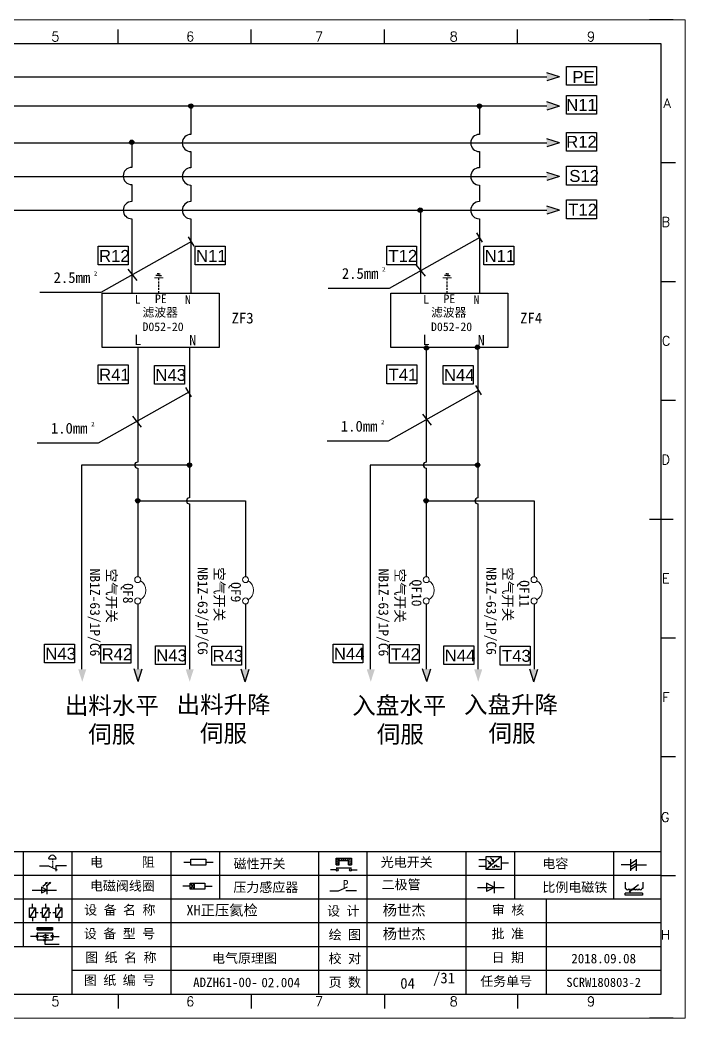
# Model space of a CAD drawing. Header units: millimetres. Extents: x 15130 to 37766, y 5931 to 11073.
# Drawn here: x 24259.1 to 24413.3, y 10415 to 10646.5 of the extents above; entities that cross this region are included whole.
import ezdxf
from ezdxf.enums import TextEntityAlignment as Align

# ---------------------------------------------------------------- set-up
doc = ezdxf.new("R2010")
doc.units = ezdxf.units.MM
doc.linetypes.add('DASHED', pattern=[0.75, 0.5, -0.25])
doc.layers.add('AE_BOR', color=1, linetype='Continuous')
doc.layers.add('MISC', color=2, linetype='Continuous')
doc.styles.get("Standard").update_dxf_attribs({"font": ''})
doc.styles.add('WD', font='romans.shx', dxfattribs={"bigfont": 'gbcbig.shx'})
doc.styles.add('样式 0', font='')
doc.styles.add('样式 8', font='arial.ttf')
doc.styles.add('汉字', font='')
doc.styles.get('Standard').set_extended_font_data('SimSun')
doc.styles.get('样式 0').set_extended_font_data('KaiTi_GB2312')
doc.styles.get('汉字').set_extended_font_data('新宋体')

# ---------------------------------------------------------------- blocks, each defined once
blk = doc.blocks.new('磁性开关')
at = {"linetype": 'ByBlock'}
h = blk.add_hatch(dxfattribs=at)
h.set_pattern_fill('ANSI31', color=256, scale=0.1, style=0)
h.paths.add_polyline_path([(-1910.88, -776.69), (-1910.88, -775.29), (-1907.69, -775.29), (-1907.69, -776.69), (-1908.31, -776.69), (-1908.31, -775.79), (-1910.25, -775.79), (-1910.25, -776.69)])
for p, q in [((-1910.88, -776.69), (-1910.88, -775.29)), ((-1910.88, -775.29), (-1907.69, -775.29)), ((-1910.88, -776.69), (-1910.25, -776.69)), ((-1910.25, -776.69), (-1910.25, -775.79)), ((-1910.25, -775.79), (-1908.31, -775.79)), ((-1908.31, -776.69), (-1908.31, -775.79)), ((-1908.31, -776.69), (-1907.69, -776.69)), ((-1907.69, -775.29), (-1907.69, -776.69)), ((-1910.91, -777.81), (-1912.09, -777.81)), ((-1910.88, -777.39), (-1907.69, -777.39)), ((-1907.66, -777.81), (-1906.48, -777.81))]:
    blk.add_line(p, q, dxfattribs=at)
for centre in [(-1910.68, -777.81), (-1907.88, -777.81)]:
    blk.add_circle(centre, 0.225, dxfattribs=at)
blk = doc.blocks.new('光电开关')
at = {"linetype": 'ByBlock'}
h = blk.add_hatch(dxfattribs=at)
h.set_pattern_fill('ANSI31', color=256, scale=0.01, style=0)
h.set_pattern_definition([(45, (0.172267, 0), (-0.0224506403, 0.0224506403), [])])
h.paths.add_polyline_path([(-1882.44, -776.34), (-1882.5, -775.91), (-1882.68, -776.07)])
h.paths.add_polyline_path([(-1882.86, -776.23), (-1882.44, -776.34), (-1882.68, -776.07)])
h.paths.add_polyline_path([(-1883.05, -776.88), (-1883.11, -776.45), (-1883.29, -776.61)])
h.paths.add_polyline_path([(-1883.47, -776.77), (-1883.05, -776.88), (-1883.29, -776.61)])
for p, q in [((-1884.01, -775.96), (-1885.56, -775.96)), ((-1880.91, -775.3), (-1884.01, -778.05)), ((-1883.75, -776.09), (-1883.05, -776.88)), ((-1883.11, -776.45), (-1883.47, -776.77)), ((-1883.05, -776.88), (-1883.47, -776.77)), ((-1883.14, -775.55), (-1882.44, -776.34)), ((-1883.05, -776.88), (-1883.11, -776.45)), ((-1882.5, -775.91), (-1882.86, -776.23)), ((-1882.44, -776.34), (-1882.86, -776.23)), ((-1882.44, -776.34), (-1882.5, -775.91)), ((-1879.37, -776.67), (-1880.91, -776.67)), ((-1884.01, -777.39), (-1885.56, -777.39)), ((-1882.78, -777.47), (-1882.23, -777.47)), ((-1882.23, -777.47), (-1882.23, -777.14)), ((-1882.23, -777.14), (-1881.78, -777.14)), ((-1881.78, -777.47), (-1881.78, -777.14)), ((-1881.23, -777.47), (-1881.78, -777.47))]:
    blk.add_line(p, q, dxfattribs=at)
blk.add_lwpolyline([(-1884.01, -775.3), (-1880.91, -775.3), (-1880.91, -778.05), (-1884.01, -778.05)], close=True, dxfattribs=at)
blk = doc.blocks.new('电磁阀线圈')
at = {"linetype": 'ByBlock'}
for p, q in [((-1854.61, -796.54), (-1856.17, -796.54)), ((-1854.61, -795.92), (-1853.75, -797.16)), ((-1853.75, -795.92), (-1854.61, -797.16)), ((-1853.75, -795.92), (-1853.75, -797.16)), ((-1851.53, -796.54), (-1849.97, -796.54))]:
    blk.add_line(p, q, dxfattribs=at)
blk.add_lwpolyline([(-1854.61, -795.92), (-1851.53, -795.92), (-1851.53, -797.16), (-1854.61, -797.16)], close=True, dxfattribs=at)
blk = doc.blocks.new('压力感应器')
at = {"linetype": 'ByBlock'}
for p, q in [((-1815.59, -777.73), (-1813.71, -776.93)), ((-1817.44, -777.73), (-1815.59, -777.73)), ((-1811.78, -777.73), (-1814.05, -777.73))]:
    blk.add_line(p, q, dxfattribs=at)
at = {"linetype": 'ByBlock', "insert": (-1814.65, -775.48), "char_height": 1.68, "width": 1.2242, "attachment_point": 1}
blk.add_mtext('{\\fNSimSun|b0|i0|c134|p49;P}', dxfattribs=at)
blk = doc.blocks.new('二极管')
at = {"linetype": 'ByBlock'}
for p, q in [((-1787.52, -776.77), (-1781.92, -776.77)), ((-1783.97, -776.77), (-1785.69, -775.9)), ((-1785.69, -775.9), (-1785.69, -777.65)), ((-1783.97, -776.77), (-1785.69, -777.65)), ((-1783.97, -777.99), (-1783.97, -775.56))]:
    blk.add_line(p, q, dxfattribs=at)
blk = doc.blocks.new('电容')
at = {"linetype": 'ByBlock'}
for p, q in [((-1756.08, -782.99), (-1756.08, -780.56)), ((-1754.86, -780.79), (-1756.08, -781.55)), ((-1754.86, -782.99), (-1754.86, -780.56)), ((-1756.08, -781.77), (-1758.13, -781.77)), ((-1754.86, -781.44), (-1756.08, -782.2)), ((-1754.86, -781.99), (-1756.08, -782.75)), ((-1754.86, -781.77), (-1752.81, -781.77))]:
    blk.add_line(p, q, dxfattribs=at)
blk = doc.blocks.new('发光二极管')
at = {"linetype": 'ByBlock'}
for p, q in [((-1755.78, -785.92), (-1754.89, -785.14)), ((-1754.89, -785.14), (-1755.2, -785.22)), ((-1755.2, -785.22), (-1755.01, -785.43)), ((-1755.08, -785.92), (-1754.18, -785.14)), ((-1754.89, -785.14), (-1755.01, -785.43)), ((-1754.18, -785.14), (-1754.49, -785.22)), ((-1754.49, -785.22), (-1754.31, -785.43)), ((-1754.18, -785.14), (-1754.31, -785.43)), ((-1758.01, -786.77), (-1752.89, -786.77)), ((-1754.84, -786.77), (-1756.04, -786.16)), ((-1756.04, -786.16), (-1756.04, -787.39)), ((-1754.84, -786.77), (-1756.04, -787.39)), ((-1754.84, -787.63), (-1754.84, -785.92))]:
    blk.add_line(p, q, dxfattribs=at)
blk = doc.blocks.new('比例电磁阀')
at = {"linetype": 'ByBlock'}
for p, q in [((-1757.26, -775.38), (-1757.26, -776.71)), ((-1757.26, -776.71), (-1757.05, -776.71)), ((-1754.5, -775.98), (-1756.35, -777.44)), ((-1753.58, -776.71), (-1753.8, -776.71)), ((-1753.58, -775.38), (-1753.58, -776.71)), ((-1753.6, -777.73), (-1757.25, -777.73)), ((-1757.25, -778.13), (-1757.25, -777.73)), ((-1753.6, -778.13), (-1757.25, -778.13)), ((-1756.35, -777.44), (-1756.25, -777.25)), ((-1756.35, -777.44), (-1756.15, -777.38)), ((-1756.15, -777.38), (-1756.25, -777.25)), ((-1753.6, -777.73), (-1753.6, -778.13))]:
    blk.add_line(p, q, dxfattribs=at)
for centre in [(-1756.78, -776.71), (-1756.24, -776.71), (-1755.7, -776.71), (-1755.15, -776.71), (-1754.61, -776.71), (-1754.07, -776.71)]:
    blk.add_arc(centre, 0.271, 180, 0, dxfattribs=at)
blk = doc.blocks.new('保安开关')
at = {"linetype": 'ByBlock'}
for p, q in [((-1757.33, -790.79), (-1758.6, -792.81)), ((-1757.96, -790.79), (-1757.96, -789.97)), ((-1754.54, -790.79), (-1755.81, -792.81)), ((-1755.17, -790.79), (-1755.17, -789.97)), ((-1751.75, -790.79), (-1753.02, -792.81)), ((-1752.39, -790.79), (-1752.39, -789.97)), ((-1757.96, -792.81), (-1757.96, -793.62)), ((-1757.33, -791.8), (-1756.72, -791.8)), ((-1756.35, -791.8), (-1755.89, -791.8)), ((-1755.17, -792.81), (-1755.17, -793.62)), ((-1754.52, -791.8), (-1754.06, -791.8)), ((-1753.69, -791.8), (-1753.08, -791.8)), ((-1752.39, -792.81), (-1752.39, -793.62))]:
    blk.add_line(p, q, dxfattribs=at)
for points in [[(-1758.6, -790.79), (-1757.33, -790.79), (-1757.33, -792.81), (-1758.6, -792.81)], [(-1755.81, -790.79), (-1754.54, -790.79), (-1754.54, -792.81), (-1755.81, -792.81)], [(-1753.02, -790.79), (-1751.75, -790.79), (-1751.75, -792.81), (-1753.02, -792.81)]]:
    blk.add_lwpolyline(points, close=True, dxfattribs=at)
blk = doc.blocks.new('接近开关')
at = {"linetype": 'ByBlock'}
h = blk.add_hatch(dxfattribs=at)
h.set_pattern_fill('ANSI31', color=256, scale=0.01, style=0)
h.set_pattern_definition([(45, (-89.131516, -30.795668), (-0.0224506403, 0.0224506403), [])])
h.paths.add_polyline_path([(-1516.96, -1123.35), (-1516.96, -1122.85), (-1513.76, -1122.85), (-1513.76, -1123.35)])
for p, q in [((-1516.96, -1123.35), (-1516.96, -1122.85)), ((-1516.96, -1122.85), (-1513.76, -1122.85)), ((-1516.96, -1123.35), (-1513.76, -1123.35)), ((-1513.76, -1122.85), (-1513.76, -1123.35)), ((-1517.18, -1124.71), (-1518.36, -1124.71)), ((-1516.96, -1123.95), (-1513.76, -1123.95)), ((-1516.96, -1123.95), (-1516.96, -1125.47)), ((-1516.96, -1125.47), (-1513.76, -1125.47)), ((-1515.91, -1124.71), (-1516.45, -1124.71)), ((-1515.11, -1124.31), (-1515.91, -1124.71)), ((-1515.11, -1125.11), (-1515.91, -1124.71)), ((-1515.33, -1124.53), (-1515.17, -1124.53)), ((-1515.33, -1124.88), (-1515.17, -1124.88)), ((-1515.25, -1124.45), (-1515.25, -1124.61)), ((-1515.11, -1124.31), (-1515.11, -1125.11)), ((-1515.11, -1124.48), (-1514.58, -1124.48)), ((-1515.11, -1124.94), (-1514.58, -1124.94)), ((-1513.76, -1123.95), (-1513.76, -1125.47)), ((-1513.54, -1124.71), (-1512.36, -1124.71)), ((-1515.36, -1125.69), (-1515.36, -1126.36)), ((-1515.36, -1126.36), (-1512.36, -1126.36))]:
    blk.add_line(p, q, dxfattribs=at)
for centre in [(-1516.96, -1124.71), (-1515.36, -1125.47), (-1513.76, -1124.71)]:
    blk.add_circle(centre, 0.225, dxfattribs=at)
blk = doc.blocks.new('电阻')
at = {"linetype": 'ByBlock'}
for p, q in [((-3.09, 0), (-1.57, 0)), ((1.57, 0), (3.09, 0))]:
    blk.add_line(p, q, dxfattribs=at)
blk.add_lwpolyline([(-1.57, 0.63), (1.57, 0.63), (1.57, -0.63), (-1.57, -0.63)], close=True, dxfattribs=at)
blk = doc.blocks.new('急停按钮')
at = {"linetype": 'ByBlock'}
for p, q in [((-1.86, 0), (0, 0)), ((0, 0), (1.88, -0.81)), ((0.06, 1.45), (1.61, 1.45)), ((0.83, 1.45), (0.83, 1.24)), ((0.83, 1.07), (0.83, 0.85)), ((0.83, 0.68), (0.83, 0.47)), ((0.83, 0.29), (0.83, 0.08)), ((3.81, 0), (1.54, 0)), ((1.54, 0), (1.54, -1.15)), ((0.83, -0.09), (0.83, -0.24))]:
    blk.add_line(p, q, dxfattribs=at)
blk.add_arc((0.83, 1.45), 0.774, 0, 180)
blk = doc.blocks.new('电控横A4')
for p, q in [((292, -5), (5, -5)), ((292, -205), (292, -5)), ((10.03, -205), (289.53, -205)), ((130.8, -205), (190.75, -205)), ((190.75, -205), (259.54, -205))]:
    blk.add_line(p, q)
at = {"linetype": 'ByBlock'}
for p, q in [((292, -175), (5, -175)), ((292, -180), (5, -180)), ((292, -185), (5, -185)), ((292, -190), (5, -190)), ((292, -195), (5, -195)), ((292, -200), (168.03, -200))]:
    blk.add_line(p, q, dxfattribs=at)
at = {"color": 0, "lineweight": -2}
for p, q in [((157.79, -175), (157.79, -195)), ((168.03, -175), (168.03, -204.92)), ((188.84, -175), (188.84, -185)), ((199.08, -175), (199.08, -185)), ((219.89, -175), (219.89, -185)), ((230.12, -175), (230.12, -185)), ((250.93, -175), (250.93, -185)), ((261.17, -175), (261.17, -185)), ((281.98, -175), (281.98, -185)), ((188.84, -185), (188.84, -204.92)), ((219.89, -185), (219.89, -205)), ((230.12, -185), (230.12, -205)), ((250.93, -185), (250.93, -205)), ((267.79, -185), (267.79, -205))]:
    blk.add_line(p, q, dxfattribs=at)
at = {"color": 0, "ltscale": 2}
for p, q in [((292, -205), (292, -183.55)), ((259.54, -205), (289.53, -205)), ((259.54, -205), (292, -205))]:
    blk.add_line(p, q, dxfattribs=at)
at = {"layer": 'AE_BOR', "color": 1, "lineweight": 15}
for p, q in [((0, 0), (297, 0)), ((297, 0), (297, -210)), ((297, -210), (0, -210))]:
    blk.add_line(p, q, dxfattribs=at)
at = {"layer": 'AE_BOR'}
for p, q in [((177.78, -5), (177.78, -2)), ((205.78, -5), (205.78, -2)), ((233.78, -5), (233.78, -2)), ((261.78, -5), (261.78, -2)), ((292, -30), (295, -30)), ((292, -55), (295, -55)), ((292, -80), (295, -80)), ((292, -130), (295, -130)), ((292, -155), (295, -155)), ((292, -180), (295, -180)), ((177.78, -205), (177.78, -208)), ((205.78, -205), (205.78, -208)), ((233.78, -205), (233.78, -208)), ((261.78, -205), (261.78, -208))]:
    blk.add_line(p, q, dxfattribs=at)
at = {"layer": 'AE_BOR', "lineweight": 30}
for p, q in [((294.53, 0), (289.53, 0)), ((294.53, -210), (289.53, -210))]:
    blk.add_line(p, q, dxfattribs=at)
at = {"layer": 'AE_BOR', "color": 2, "lineweight": 30}
blk.add_line((289.5, -105), (294.5, -105), dxfattribs=at)
for name, p in [('急停按钮', (163.12, -177.98)), ('电阻', (194.66, -177.22))]:
    blk.add_blockref(name, p)
at = {"linetype": 'ByBlock'}
for name, p in [('磁性开关', (2134.53, 598.96)), ('光电开关', (2139.22, 599.27)), ('电容', (2041.69, 603.98)), ('发光二极管', (1917.72, 603.69)), ('电磁阀线圈', (2047.53, 614.3)), ('压力感应器', (2039.72, 594.52)), ('二极管', (2040.91, 594.27)), ('比例电磁阀', (2041.69, 593.98)), ('保安开关', (1917.72, 603.98)), ('接近开关', (1677.72, 931.9))]:
    blk.add_blockref(name, p, dxfattribs=at)
at = {"char_height": 2, "attachment_point": 1, "style": '汉字'}
for s, insert in [('{\\fKaiTi_GB2312|b0|i0|c134|p49;电      阻}', (171.86, -176.19)), ('{\\fKaiTi_GB2312|b0|i0|c134|p49;磁性开关}', (202.07, -176.53)), ('{\\fKaiTi_GB2312|b0|i0|c134|p49;光电开关}', (233.02, -176.19)), ('{\\fKaiTi_GB2312|b0|i0|c134|p49;电容}', (267, -176.48)), ('{\\fKaiTi_GB2312|b0|i0|c134|p49;电磁阀线圈}', (171.86, -181.19)), ('{\\fKaiTi_GB2312|b0|i0|c134|p49;压力感应器}', (202.02, -181.47)), ('{\\fKaiTi_GB2312|b0|i0|c134|p49;二极管}', (233.2, -180.91)), ('{\\fKaiTi_GB2312|b0|i0|c134|p49;比例电磁铁}', (267, -181.48)), ('{\\fKaiTi_GB2312|b0|i0|c134|p0;设 备 名 称}', (170.65, -186.24)), ('{\\fKaiTi_GB2312|b0|i0|c134|p0;设 计}', (221.72, -186.46)), ('{\\fKaiTi_GB2312|b0|i0|c134|p0;审 核}', (256.39, -186.25)), ('{\\fKaiTi_GB2312|b0|i0|c134|p0;设 备 型 号}', (170.58, -191.24)), ('{\\fKaiTi_GB2312|b0|i0|c134|p0;批 准}', (256.32, -191.25)), ('{\\fKaiTi_GB2312|b0|i0|c134|p0;绘 图}', (222.05, -191.46)), ('{\\fKaiTi_GB2312|b0|i0|c134|p0;图 纸 名 称}', (170.86, -196.24)), ('{\\fKaiTi_GB2312|b0|i0|c134|p0;校 对}', (222.05, -196.46)), ('{\\fKaiTi_GB2312|b0|i0|c134|p0;日 期}', (256.32, -196.25)), ('{\\fKaiTi_GB2312|b0|i0|c134|p0;图 纸 编 号}', (170.57, -201.03)), ('{\\fKaiTi_GB2312|b0|i0|c134|p0;页 数}', (222.05, -201.46)), ('{\\fKaiTi_GB2312|b0|i0|c134|p0;任务单号}', (253.94, -201.25))]:
    blk.add_mtext(s, dxfattribs=dict(at, insert=insert))
for s, insert, char_height, width, attachment_point in [('{\\fKaiTi_GB2312|b0|i0|c134|p49;XH正压氦检}', (192.15, -186.2), 2.2, 26.5767, 1), ('{\\fKaiTi_GB2312|b0|i0|c134|p49;杨世杰}', (233.43, -186.2), 2.2, 15.3175, 1), ('{\\fKaiTi_GB2312|b0|i0|c134|p49;杨世杰}', (233.43, -191.2), 2.2, 15.3175, 1), ('{\\fKaiTi_GB2312|b0|i0|c134|p49;2018.09.08}', (279.89, -197.5), 2, 24.2172, 5), ('{\\fKaiTi_GB2312|b0|i0|c134|p49;SCRW180803-2}', (279.89, -202.5), 1.92, 24.2172, 5)]:
    blk.add_mtext(s, dxfattribs=dict(insert=insert, char_height=char_height, width=width, attachment_point=attachment_point))
at = {"color": 0, "lineweight": -2, "insert": (200.36, -202.5), "char_height": 2, "width": 31.0482, "attachment_point": 5}
blk.add_mtext('{\\C256;ADZH61-00-}', dxfattribs=at)
at = {"color": 0, "linetype": 'ByBlock', "lineweight": -2, "insert": (242.64, -201.84), "char_height": 4.2689, "width": 20.8102, "attachment_point": 5}
blk.add_mtext('  {\\H0.53119x; /31}', dxfattribs=at)
at = {"layer": 'AE_BOR', "style": 'WD'}
for s, p in [('5', (164.59, -4.5)), ('6', (192.94, -4.5)), ('7', (220.04, -4.5)), ('8', (248.37, -4.5)), ('9', (277.23, -4.5)), ('5', (164.59, -207.5)), ('6', (192.94, -207.5)), ('7', (220.04, -207.5)), ('8', (248.37, -207.5)), ('9', (277.23, -207.5))]:
    blk.add_text(s, height=2, dxfattribs=at).set_placement(p, align=Align.CENTER)
for s, p in [('A', (294.03, -17.5)), ('B', (293.84, -42.5)), ('C', (293.93, -67.5)), ('D', (293.84, -92.5)), ('E', (293.74, -117.5)), ('F', (293.74, -142.5)), ('F', (293.74, -142.5)), ('G', (293.74, -167.72)), ('H', (293.84, -192.5))]:
    blk.add_text(s, height=2, dxfattribs=at).set_placement(p, align=Align.MIDDLE_RIGHT)

msp = doc.modelspace()

# ---------------------------------------------------------------- hatches: boundary and pattern name
for points in [[(24299.227, 10626.555, 1), (24298.227, 10626.555, 1)], [(24366.122, 10626.561, 1), (24365.122, 10626.561, 1)], [(24381.255, 10627.499), (24384.174, 10626.564), (24381.255, 10625.628)], [(24285.537, 10618.172, 1), (24284.537, 10618.172, 1)], [(24381.255, 10618.933), (24384.174, 10617.998), (24381.255, 10617.063)], [(24381.255, 10611.137), (24384.174, 10610.202), (24381.255, 10609.267)], [(24352.423, 10602.409, 1), (24351.423, 10602.409, 1)], [(24381.255, 10603.341), (24384.174, 10602.406), (24381.255, 10601.47)], [(24353.834, 10570.437, 1), (24352.834, 10570.437, 1)], [(24365.665, 10570.592, 1), (24364.665, 10570.592, 1)], [(24298.911, 10543.274, 1), (24297.911, 10543.274, 1)], [(24365.718, 10543.269, 1), (24364.718, 10543.269, 1)], [(24286.916, 10535.012, 1), (24285.916, 10535.012, 1)], [(24353.778, 10534.987, 1), (24352.778, 10534.987, 1)], [(24274.483, 10495.916), (24273.548, 10492.997), (24272.613, 10495.916)], [(24287.445, 10495.982), (24286.51, 10493.064), (24285.574, 10495.982)], [(24299.392, 10495.923), (24298.457, 10493.005), (24297.522, 10495.923)], [(24312.263, 10495.899), (24311.328, 10492.98), (24310.393, 10495.899)], [(24341.379, 10495.916), (24340.443, 10492.997), (24339.508, 10495.916)], [(24354.34, 10495.982), (24353.405, 10493.064), (24352.47, 10495.982)], [(24366.288, 10495.923), (24365.352, 10493.005), (24364.417, 10495.923)], [(24379.158, 10495.899), (24378.223, 10492.98), (24377.288, 10495.899)]]:
    msp.add_hatch(color=256).paths.add_polyline_path(points)
at = {"layer": 'MISC'}
msp.add_hatch(color=2, dxfattribs=at).paths.add_polyline_path([(24381.255, 10634.264), (24384.174, 10633.328), (24381.255, 10632.393)])

# ---------------------------------------------------------------- linework, layer by layer
for p, q in [((24384.174, 10626.564), (24381.255, 10627.499)), ((24298.727, 10626.555), (24298.727, 10619.985)), ((24365.622, 10626.561), (24365.622, 10619.991)), ((24384.174, 10626.564), (24381.255, 10625.628)), ((24115.58, 10617.991), (24381.284, 10617.995)), ((24285.037, 10618.172), (24285.037, 10612.338)), ((24384.174, 10617.998), (24381.255, 10618.933)), ((24384.174, 10617.998), (24381.255, 10617.063)), ((24298.727, 10615.985), (24298.727, 10612.227)), ((24365.622, 10615.991), (24365.622, 10612.233)), ((24384.174, 10610.202), (24381.255, 10611.137)), ((24115.58, 10610.233), (24381.177, 10610.233)), ((24384.174, 10610.202), (24381.255, 10609.267)), ((24285.037, 10608.338), (24285.037, 10604.392)), ((24298.727, 10608.227), (24298.727, 10604.392)), ((24365.622, 10608.233), (24365.622, 10604.399)), ((24115.58, 10602.399), (24381.271, 10602.399)), ((24351.932, 10602.399), (24351.932, 10583.14)), ((24384.174, 10602.406), (24381.255, 10603.341)), ((24384.174, 10602.406), (24381.255, 10601.47)), ((24285.037, 10600.392), (24285.037, 10583.14)), ((24298.727, 10600.392), (24298.727, 10583.14)), ((24365.622, 10600.399), (24365.622, 10583.14)), ((24364.934, 10597.177), (24366.236, 10594.999)), ((24298.894, 10595.131), (24277.872, 10583.293)), ((24298.1, 10596.226), (24299.402, 10594.048)), ((24365.727, 10596.082), (24344.706, 10584.244)), ((24284.147, 10588.692), (24286.182, 10586.107)), ((24350.981, 10589.643), (24353.016, 10587.058)), ((24277.872, 10583.293), (24263.737, 10583.293)), ((24344.706, 10584.244), (24330.571, 10584.244)), ((24286.403, 10570.583), (24286.403, 10543.962)), ((24298.403, 10570.583), (24298.403, 10535.67)), ((24353.298, 10570.583), (24353.298, 10543.962)), ((24365.298, 10570.583), (24365.298, 10535.67)), ((24298.271, 10560.184), (24277.249, 10548.346)), ((24297.477, 10561.279), (24298.779, 10559.101)), ((24365.492, 10560.655), (24344.47, 10548.817)), ((24364.698, 10561.75), (24366, 10559.573)), ((24285.199, 10554.64), (24287.233, 10552.055)), ((24352.42, 10555.111), (24354.454, 10552.527)), ((24277.249, 10548.346), (24263.114, 10548.346)), ((24344.47, 10548.817), (24330.335, 10548.817)), ((24273.403, 10543.262), (24273.403, 10495.941)), ((24298.403, 10543.262), (24273.403, 10543.262)), ((24286.403, 10542.562), (24286.403, 10517.382)), ((24340.298, 10543.262), (24340.298, 10495.941)), ((24365.298, 10543.262), (24340.298, 10543.262)), ((24353.298, 10542.562), (24353.298, 10517.382)), ((24286.403, 10534.97), (24311.403, 10534.97)), ((24311.403, 10534.97), (24311.403, 10517.382)), ((24353.298, 10534.97), (24378.298, 10534.97)), ((24378.298, 10534.97), (24378.298, 10517.382)), ((24298.403, 10534.27), (24298.403, 10495.941)), ((24365.298, 10534.27), (24365.298, 10495.941)), ((24286.403, 10511.067), (24286.403, 10495.941)), ((24311.403, 10511.067), (24311.403, 10495.941)), ((24353.298, 10511.067), (24353.298, 10495.941)), ((24378.298, 10511.067), (24378.298, 10495.941)), ((24276.317, 10507.123), (24276.317, 10507.123)), ((24343.212, 10507.123), (24343.212, 10507.123)), ((24286.51, 10493.064), (24285.574, 10495.982)), ((24286.51, 10493.064), (24287.445, 10495.982)), ((24311.328, 10492.98), (24310.393, 10495.899)), ((24311.328, 10492.98), (24312.263, 10495.899)), ((24353.405, 10493.064), (24352.47, 10495.982)), ((24353.405, 10493.064), (24354.34, 10495.982)), ((24378.223, 10492.98), (24377.288, 10495.899)), ((24378.223, 10492.98), (24379.158, 10495.899))]:
    msp.add_line(p, q)
at = {"color": 0}
msp.add_line((24381.284, 10626.561), (24115.58, 10626.561), dxfattribs=at)
at = {"color": 2}
for p, q in [((24291.287, 10587.645), (24290.947, 10587.645)), ((24291.287, 10587.645), (24291.626, 10587.645)), ((24358.182, 10587.645), (24357.842, 10587.645)), ((24358.182, 10587.645), (24358.522, 10587.645)), ((24291.287, 10587.234), (24290.621, 10587.234)), ((24291.287, 10587.234), (24291.953, 10587.234)), ((24358.182, 10587.234), (24357.516, 10587.234)), ((24358.182, 10587.234), (24358.848, 10587.234))]:
    msp.add_line(p, q, dxfattribs=at)
at = {"color": 2, "lineweight": 0}
for p, q in [((24291.271, 10586.727), (24290.271, 10586.727)), ((24291.287, 10586.718), (24292.287, 10586.718)), ((24358.167, 10586.727), (24357.167, 10586.727)), ((24358.182, 10586.718), (24359.182, 10586.718))]:
    msp.add_line(p, q, dxfattribs=at)
at = {"color": 2, "linetype": 'DASHED'}
for p, q in [((24291.287, 10583.14), (24291.287, 10586.718)), ((24358.182, 10583.14), (24358.182, 10586.718))]:
    msp.add_line(p, q, dxfattribs=at)
at = {"color": 1, "lineweight": -3}
for points in [[(24385.824, 10635.767), (24392.765, 10635.767), (24392.765, 10631.414), (24385.824, 10631.414)], [(24385.824, 10629.002), (24392.765, 10629.002), (24392.765, 10624.649), (24385.824, 10624.649)], [(24385.824, 10620.436), (24392.765, 10620.436), (24392.765, 10616.084), (24385.824, 10616.084)], [(24385.824, 10612.577), (24392.765, 10612.577), (24392.765, 10608.224), (24385.824, 10608.224)], [(24385.824, 10604.773), (24392.765, 10604.773), (24392.765, 10600.42), (24385.824, 10600.42)], [(24277.237, 10594.044), (24284.178, 10594.044), (24284.178, 10589.691), (24277.237, 10589.691)], [(24299.735, 10594.044), (24306.676, 10594.044), (24306.676, 10589.691), (24299.735, 10589.691)], [(24344.132, 10594.044), (24351.073, 10594.044), (24351.073, 10589.691), (24344.132, 10589.691)], [(24366.63, 10594.044), (24373.571, 10594.044), (24373.571, 10589.691), (24366.63, 10589.691)], [(24277.258, 10566.501), (24284.198, 10566.501), (24284.198, 10562.148), (24277.258, 10562.148)], [(24290.318, 10566.404), (24297.259, 10566.404), (24297.259, 10562.051), (24290.318, 10562.051)], [(24344.153, 10566.501), (24351.094, 10566.501), (24351.094, 10562.148), (24344.153, 10562.148)], [(24357.213, 10566.404), (24364.154, 10566.404), (24364.154, 10562.051), (24357.213, 10562.051)], [(24264.792, 10501.743), (24271.732, 10501.743), (24271.732, 10497.391), (24264.792, 10497.391)], [(24277.852, 10501.646), (24284.792, 10501.646), (24284.792, 10497.294), (24277.852, 10497.294)], [(24290.497, 10501.345), (24297.438, 10501.345), (24297.438, 10496.992), (24290.497, 10496.992)], [(24303.557, 10501.248), (24310.498, 10501.248), (24310.498, 10496.895), (24303.557, 10496.895)], [(24331.687, 10501.743), (24338.628, 10501.743), (24338.628, 10497.391), (24331.687, 10497.391)], [(24344.747, 10501.646), (24351.688, 10501.646), (24351.688, 10497.294), (24344.747, 10497.294)], [(24357.393, 10501.345), (24364.333, 10501.345), (24364.333, 10496.992), (24357.393, 10496.992)], [(24370.453, 10501.248), (24377.394, 10501.248), (24377.394, 10496.895), (24370.453, 10496.895)]]:
    msp.add_lwpolyline(points, close=True, dxfattribs=at)
at = {"color": 0, "lineweight": -2}
for points in [[(24278.18, 10583.14), (24305.291, 10583.14), (24305.291, 10570.583), (24278.18, 10570.583)], [(24345.075, 10583.14), (24372.186, 10583.14), (24372.186, 10570.583), (24345.075, 10570.583)]]:
    msp.add_lwpolyline(points, close=True, dxfattribs=at)
for centre in [(24298.727, 10626.555), (24365.622, 10626.561), (24285.037, 10618.172), (24351.923, 10602.409), (24353.334, 10570.437), (24365.165, 10570.592), (24298.411, 10543.274), (24365.218, 10543.269), (24286.416, 10535.012), (24353.278, 10534.987)]:
    msp.add_circle(centre, 0.5)
at = {"lineweight": 0}
for centre in [(24286.403, 10516.689), (24311.403, 10516.689), (24353.298, 10516.689), (24378.298, 10516.689), (24286.403, 10511.761), (24311.403, 10511.761), (24353.298, 10511.761), (24378.298, 10511.761)]:
    msp.add_circle(centre, 0.693, dxfattribs=at)
for centre, radius in [((24298.727, 10617.985), 2), ((24365.622, 10617.991), 2), ((24285.037, 10610.338), 2), ((24298.727, 10610.227), 2), ((24365.622, 10610.233), 2), ((24285.037, 10602.392), 2), ((24298.727, 10602.392), 2), ((24365.622, 10602.399), 2), ((24286.403, 10543.262), 0.7), ((24353.298, 10543.262), 0.7), ((24298.403, 10534.97), 0.7), ((24365.298, 10534.97), 0.7)]:
    msp.add_arc(centre, radius, 90, 270)
for centre in [(24285.715, 10514.225), (24310.715, 10514.225), (24352.61, 10514.225), (24377.61, 10514.225)]:
    msp.add_arc(centre, 2.559, 301.18201, 58.81799, dxfattribs=at)
at = {"layer": 'MISC', "color": 2}
for q in [(24381.255, 10634.264), (24381.255, 10632.393)]:
    msp.add_line((24384.174, 10633.328), q, dxfattribs=at)
at = {"layer": 'MISC'}
msp.add_line((24115.58, 10633.325), (24381.284, 10633.325), dxfattribs=at)

# ---------------------------------------------------------------- block references
at = {"xscale": 1.1025, "yscale": 1.1025, "zscale": 1.1025}
msp.add_blockref('电控横A4', (24085.858, 10646.526), dxfattribs=at)

# ---------------------------------------------------------------- texts
at = {"char_height": 2.772, "style": '样式 8'}
for s, insert, width, attachment_point in [('N11', (24389.295, 10626.826), 6.94087, 5), ('R12', (24389.295, 10618.26), 6.94087, 5), ('\\pi-0.77273;S12', (24387.234, 10610.32), 4.96666, 4), ('T12', (24389.568, 10602.524), 4.96666, 5), ('R12', (24280.981, 10591.795), 4.96666, 5), ('N11', (24303.479, 10591.795), 4.96666, 5), ('T12', (24347.876, 10591.795), 4.96666, 5), ('N11', (24370.374, 10591.795), 4.96666, 5), ('R41', (24281.001, 10564.252), 4.96666, 5), ('N43', (24294.061, 10564.155), 4.96666, 5), ('T41', (24347.896, 10564.252), 4.96666, 5), ('N44', (24360.957, 10564.155), 4.96666, 5), ('N43', (24268.535, 10499.494), 4.96666, 5), ('R42', (24281.595, 10499.397), 4.96666, 5), ('N43', (24294.241, 10499.096), 4.96666, 5), ('R43', (24307.301, 10498.999), 4.96666, 5), ('N44', (24335.43, 10499.494), 4.96666, 5), ('T42', (24348.491, 10499.397), 4.96666, 5), ('N44', (24361.136, 10499.096), 4.96666, 5), ('T43', (24374.196, 10498.999), 4.96666, 5)]:
    msp.add_mtext(s, dxfattribs=dict(at, insert=insert, width=width, attachment_point=attachment_point))
at = {"attachment_point": 1}
for s, insert, char_height, width in [('2.5mm', (24266.898, 10588.021), 2.5, 18.43638), ('2', (24276.24, 10588.233), 1, 4.05808), ('2.5mm', (24333.732, 10588.972), 2.5, 18.43638), ('2', (24343.074, 10589.184), 1, 4.05808), ('ZF3', (24308.179, 10578.628), 2.5, 7.43511), ('ZF4', (24375.074, 10578.628), 2.5, 7.43511), ('1.0mm', (24266.275, 10553.074), 2.5, 18.43638), ('2', (24275.617, 10553.286), 1, 4.05808), ('1.0mm', (24333.497, 10553.545), 2.5, 18.43638), ('2', (24342.838, 10553.757), 1, 4.05808)]:
    msp.add_mtext(s, dxfattribs=dict(at, insert=insert, char_height=char_height, width=width))
at = {"color": 0, "lineweight": -2}
for s, insert, char_height, width, attachment_point in [('{\\fSimSun|b1|i0|c134|p2;L}', (24285.709, 10582.742), 2, 4.65551, 1), ('{\\fSimSun|b1|i0|c134|p2;PE}', (24290.406, 10582.842), 2, 4.65551, 1), ('{\\fSimSun|b1|i0|c134|p2;N}', (24297.371, 10582.65), 2, 4.65551, 1), ('{\\fSimSun|b1|i0|c134|p2;L}', (24352.604, 10582.742), 2, 4.65551, 1), ('{\\fSimSun|b1|i0|c134|p2;PE}', (24357.301, 10582.842), 2, 4.65551, 1), ('{\\fSimSun|b1|i0|c134|p2;N}', (24364.266, 10582.65), 2, 4.65551, 1), ('滤波器\\PD052-20', (24287.525, 10579.692), 2, 12.06852, 1), ('滤波器\\PD052-20', (24354.421, 10579.692), 2, 12.06852, 1), ('{\\fSimSun|b1|i0|c134|p2;L}', (24285.601, 10573.524), 2.4, 4.65551, 1), ('{\\fSimSun|b1|i0|c134|p2;N}', (24298.344, 10573.432), 2.4, 4.65551, 1), ('{\\fSimSun|b1|i0|c134|p2;L}', (24352.496, 10573.524), 2.4, 4.65551, 1), ('{\\fSimSun|b1|i0|c134|p2;N}', (24365.24, 10573.432), 2.4, 4.65551, 1), ('电气原理图', (24311.166, 10428.782), 2.205, 34.2306, 5), ('02.004', (24315.081, 10424.356), 2.205, 5.72397, 1)]:
    msp.add_mtext(s, dxfattribs=dict(at, insert=insert, char_height=char_height, width=width, attachment_point=attachment_point))
at = {"color": 0, "linetype": 'ByBlock', "lineweight": -2, "insert": (24348.981, 10423.033), "char_height": 2.5, "width": 5.1278, "attachment_point": 5}
msp.add_mtext('04', dxfattribs=at)
at = {"layer": 'MISC', "insert": (24387.169, 10634.697), "char_height": 2.772, "width": 4.96666, "attachment_point": 1, "style": '样式 8'}
msp.add_mtext('PE', dxfattribs=at)
at = {"layer": 'MISC', "color": 0, "char_height": 2.3, "width": 17.62598, "attachment_point": 4, "rotation": 270, "style": '样式 0'}
for s, insert in [('\\pi5.8558;QF8\\P\\pi2.4624;{\\fSimSun|b0|i0|c134|p2;空气开关\\P\\pi-5.4251;}NB1Z-63/1P/C6', (24280.064, 10521.708)), ('\\pi5.9106;QF9\\P\\pi2.4624;{\\fSimSun|b0|i0|c134|p2;空气开关\\P\\pi-5.4251;}NB1Z-63/1P/C6', (24305.049, 10522.038)), ('\\pi4.9797;QF10\\P\\pi2.4624;{\\fSimSun|b0|i0|c134|p2;空气开关\\P\\pi-5.4251;}NB1Z-63/1P/C6', (24346.959, 10521.708)), ('\\pi5.4725;QF11\\P\\pi2.4624;{\\fSimSun|b0|i0|c134|p2;空气开关\\P\\pi-5.4251;}NB1Z-63/1P/C6', (24371.944, 10522.038))]:
    msp.add_mtext(s, dxfattribs=dict(at, insert=insert))
at = {"layer": 'MISC', "color": 0, "char_height": 4, "width": 26.44232, "attachment_point": 4, "style": '样式 0'}
for s, insert in [('\\pi2.3323;{\\fSimSun|b0|i0|c134|p2;出料水平\\P\\pi7.7767;伺服}', (24267.167, 10483.955)), ('\\pi2.3434;{\\fSimSun|b0|i0|c134|p2;出料升降\\P\\pi7.7767;伺服}', (24293.066, 10484.157)), ('\\pi2.0767;{\\fSimSun|b0|i0|c134|p2;入盘水平\\P\\pi7.7767;伺服}', (24334.063, 10483.955)), ('\\pi2.0878;{\\fSimSun|b0|i0|c134|p2;入盘升降\\P\\pi7.7767;伺服}', (24359.962, 10484.157))]:
    msp.add_mtext(s, dxfattribs=dict(at, insert=insert))

doc.saveas('drawing.dxf')
